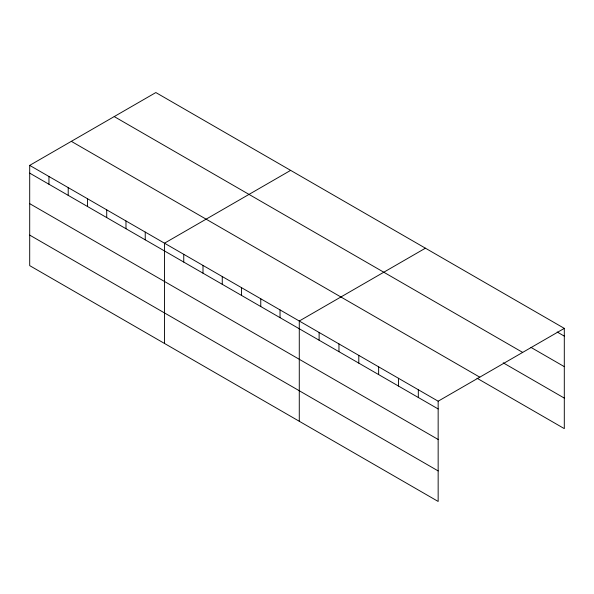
<?xml version="1.0" encoding="UTF-8"?>
<svg xmlns="http://www.w3.org/2000/svg" width="594" height="594" viewBox="0 0 594 594"><rect width="100%" height="100%" fill="white"/><g stroke="black" fill="none" stroke-linecap="round" stroke-linejoin="round"><path stroke-width="0.89" d="M29.7 165.377L438.157 401.195L438.157 501.447L29.7 265.629L29.7 165.377L155.843 92.553L564.3 328.371L564.3 428.623L477.004 378.222M290.637 170.374L164.493 243.198L164.493 343.451M425.423 248.188L299.279 321.02L299.279 421.272M438.157 401.195L564.3 328.371M557.157 331.994L564.3 336.122M530.969 347.401L564.3 366.647M114.219 116.58L522.675 352.405M503.192 362.815L564.3 398.099M71.325 141.342L479.781 377.168M29.7 173.129L438.157 408.947M29.7 203.653L438.157 439.471M29.7 235.105L438.157 470.923M418.317 389.746L418.317 397.49M398.477 378.289L398.477 386.041M378.638 366.84L378.638 374.584M358.798 355.383L358.798 363.134M338.959 343.926L338.959 351.678M319.119 332.477L319.119 340.221M280.026 309.905L280.026 317.649M260.766 298.782L260.766 306.534M241.513 287.667L241.513 295.418M222.26 276.552L222.26 284.303M202.999 265.436L202.999 273.181M183.746 254.314L183.746 262.065M145.233 232.083L145.233 239.828M125.98 220.968L125.98 228.712M106.72 209.845L106.72 217.597M87.467 198.73L87.467 206.482M68.213 187.615L68.213 195.359M48.953 176.492L48.953 184.244"/></g></svg>
